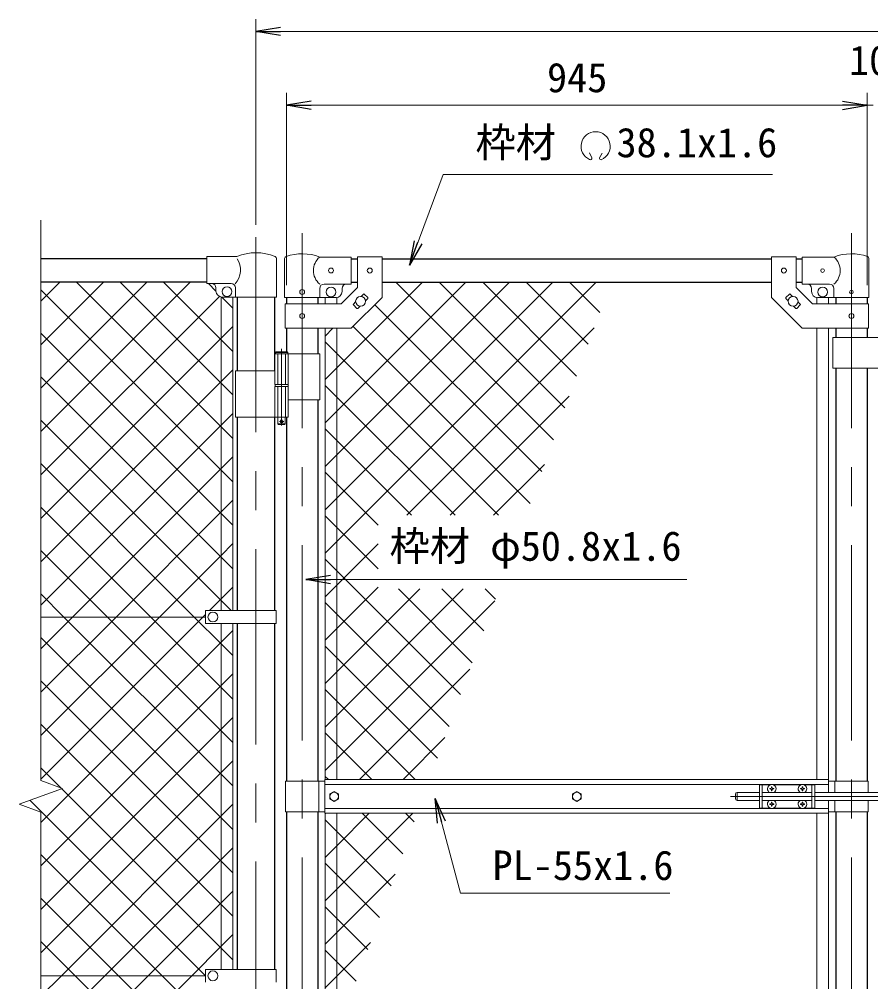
# Model space of a CAD drawing. Units: millimetres, scale not verified. Extents: x -4200 to 4200, y -2970 to 2970.
# Drawn here: x -143 to 1243, y 85 to 1651 of the extents above; entities that cross this region are included whole.
import ezdxf
from ezdxf.enums import TextEntityAlignment as Align

# ---------------------------------------------------------------- set-up
doc = ezdxf.new("R2010")
doc.units = ezdxf.units.MM
doc.header["$LTSCALE"] = 10
doc.linetypes.add('DASHED', pattern=[7.5, 6, -1.5])
doc.linetypes.add('USER1', pattern=[50.8, 31.75, -6.35, 6.35, -6.35])
for name, color, linetype, lineweight in [('0-1_D-BMK', 2, 'USER1', 13), ('0-2_D-STR1', 1, 'Continuous', 25), ('0-3_D-STR3', 3, 'Continuous', 13), ('0-7_D-STR-DIM', 7, 'Continuous', 13), ('0-A_D-STR-TXT', 7, 'Continuous', 13), ('0-B_D-STR2', 7, 'Continuous', 13)]:
    doc.layers.add(name, color=color, linetype=linetype, lineweight=lineweight)
doc.layers.add('0-8_0', color=7, linetype='Continuous')
doc.styles.add('ＭＳ ゴシック', font='')
doc.styles.get('ＭＳ ゴシック').set_extended_font_data('MS Gothic')

# ---------------------------------------------------------------- blocks, each defined once
blk = doc.blocks.new('_Open')
at = {"layer": '0-8_0'}
blk.add_line((-10, 1.667), (0, 0), dxfattribs=at)
blk.add_lwpolyline([(-10, -1.667), (0, 0), (-10, 0)], dxfattribs=at)

msp = doc.modelspace()

# ---------------------------------------------------------------- linework, layer by layer
at = {"layer": '0-1_D-BMK'}
for p, q in [((317.39, 1303.1), (317.39, -535.29)), ((1211.59, 1303.1), (1211.59, -535.29)), ((241.99, 1296.61), (241.99, -849.21)), ((283.83, 1114.79), (283.83, 989.9)), ((287.46, 996.87), (280.21, 996.87)), ((1014.52, 386.37), (1638.97, 386.37))]:
    msp.add_line(p, q, dxfattribs=at)
at = {"layer": '0-2_D-STR1'}
for p, q in [((161.99, 1261.37), (-108.01, 1261.37)), ((397.39, 1261.37), (407.39, 1261.37)), ((447.39, 1261.37), (1081.59, 1261.37)), ((1121.59, 1261.37), (1131.59, 1261.37)), ((161.99, 1223.37), (-108.01, 1223.37)), ((397.39, 1223.37), (407.39, 1223.37)), ((447.39, 1223.37), (1081.59, 1223.37)), ((1121.59, 1223.37), (1131.59, 1223.37)), ((211.74, 1199.07), (211.74, 1078.87)), ((272.24, 1199.07), (272.24, 1078.87)), ((291.99, 1198.37), (291.99, 1188.32)), ((342.79, 1198.37), (342.79, 1188.32)), ((1186.19, 1198.37), (1186.19, 1188.32)), ((1236.99, 1198.37), (1236.99, 1188.32)), ((291.99, 1148.32), (291.99, 1109.87)), ((342.79, 1148.32), (342.79, 1106.87)), ((1186.19, 1148.32), (1186.19, 1133.32)), ((1236.99, 1148.32), (1236.99, 1133.32)), ((1186.19, 1083.32), (1186.19, 411.37)), ((1236.99, 1083.32), (1236.99, 411.37)), ((342.79, 1031.87), (342.79, 411.37)), ((211.74, 1003.87), (211.74, 688.87)), ((272.24, 1003.87), (272.24, 688.87)), ((291.99, 1003.87), (291.99, 411.37)), ((211.74, 667.87), (211.74, 104.87)), ((272.24, 667.87), (272.24, 104.87)), ((291.99, 361.37), (291.99, -256.13)), ((342.79, 361.37), (342.79, -259.13)), ((1186.19, 361.37), (1186.19, -222.63)), ((1236.99, 361.37), (1236.99, -222.63))]:
    msp.add_line(p, q, dxfattribs=at)
at = {"layer": '0-3_D-STR3'}
for p, q in [((161.99, 1221.07), (161.99, 1265.07)), ((210.86, 1265.07), (161.99, 1265.07)), ((275.39, 1261.92), (275.39, 1199.07)), ((288.84, 1198.37), (288.84, 1262.06)), ((397.39, 1264.37), (345.94, 1264.37)), ((397.39, 1264.37), (397.39, 1220.37)), ((407.39, 1264.57), (407.39, 1214.89)), ((407.39, 1264.57), (447.39, 1264.57)), ((447.39, 1264.57), (447.39, 1198.32)), ((1081.59, 1264.57), (1081.59, 1198.32)), ((1121.59, 1264.57), (1081.59, 1264.57)), ((1121.59, 1264.57), (1121.59, 1214.89)), ((1131.59, 1264.37), (1183.04, 1264.37)), ((1131.59, 1264.37), (1131.59, 1220.37)), ((1240.14, 1198.37), (1240.14, 1262.06)), ((201.59, 1221.07), (161.99, 1221.07)), ((176.99, 1209.07), (176.99, 1214.07)), ((208.59, 1214.07), (208.59, 1199.07)), ((345.94, 1198.37), (345.94, 1213.37)), ((397.39, 1220.37), (352.94, 1220.37)), ((380.82, 1188.32), (407.39, 1214.89)), ((382.39, 1213.37), (382.39, 1208.37)), ((1148.16, 1188.32), (1121.59, 1214.89)), ((1131.59, 1220.37), (1176.04, 1220.37)), ((1146.59, 1213.37), (1146.59, 1208.37)), ((1183.04, 1198.37), (1183.04, 1213.37)), ((185.49, 1199.07), (185.49, 688.87)), ((275.39, 1199.07), (186.99, 1199.07)), ((204.49, 1199.07), (204.49, 688.87)), ((288.84, 1198.37), (345.94, 1198.37)), ((345.94, 1198.37), (372.39, 1198.37)), ((354.89, 1198.37), (354.89, 1188.32)), ((373.89, 1198.37), (373.89, 1188.32)), ((400.72, 1187.72), (404.44, 1191.44)), ((413.27, 1200.27), (416.99, 1203.98)), ((418.4, 1203.98), (424.06, 1198.33)), ((420.34, 1193.2), (424.06, 1196.91)), ((1110.58, 1203.98), (1104.92, 1198.33)), ((1108.64, 1193.2), (1104.92, 1196.91)), ((1115.71, 1200.27), (1111.99, 1203.98)), ((1128.26, 1187.72), (1124.54, 1191.44)), ((1155.09, 1198.37), (1155.09, 1188.32)), ((1183.04, 1198.37), (1156.59, 1198.37)), ((1174.09, 1198.37), (1174.09, 1188.32)), ((1240.14, 1198.37), (1183.04, 1198.37)), ((289.69, 1188.32), (380.82, 1188.32)), ((289.69, 1188.32), (289.69, 1148.32)), ((400.72, 1186.31), (406.38, 1180.65)), ((407.79, 1180.65), (411.51, 1184.37)), ((1121.19, 1180.65), (1117.47, 1184.37)), ((1128.26, 1186.31), (1122.6, 1180.65)), ((1239.29, 1188.32), (1148.16, 1188.32)), ((1239.29, 1188.32), (1239.29, 1148.32)), ((354.89, 1148.32), (354.89, 413.87)), ((373.89, 1148.32), (373.89, 413.87)), ((1155.09, 1148.32), (1155.09, 413.87)), ((1174.09, 1148.32), (1174.09, 413.87)), ((1301.39, 1133.32), (1181.39, 1133.32)), ((1181.39, 1133.32), (1181.39, 1083.32)), ((273.03, 1106.87), (273.03, 1056.87)), ((345.94, 1106.87), (273.03, 1106.87)), ((273.83, 1108.87), (274.83, 1109.87)), ((273.83, 1108.87), (273.83, 1106.87)), ((273.83, 1108.87), (293.83, 1108.87)), ((292.83, 1109.87), (274.83, 1109.87)), ((294.63, 1106.87), (294.63, 1056.87)), ((345.94, 1106.87), (345.94, 1031.87)), ((1301.39, 1083.32), (1181.39, 1083.32)), ((273.03, 1078.87), (208.69, 1078.87)), ((208.69, 1078.87), (208.69, 1003.87)), ((294.63, 1056.87), (273.03, 1056.87)), ((294.63, 1053.87), (273.03, 1053.87)), ((273.03, 1053.87), (273.03, 1003.87)), ((273.33, 1056.87), (273.33, 1053.87)), ((294.33, 1053.87), (273.33, 1053.87)), ((294.33, 1056.87), (294.33, 1053.87)), ((294.63, 1053.87), (294.63, 1003.87)), ((345.94, 1031.87), (294.74, 1031.87)), ((294.63, 1003.87), (208.69, 1003.87)), ((289.83, 1003.87), (289.83, 992.87)), ((278.83, 991.87), (277.83, 992.87)), ((288.83, 991.87), (278.83, 991.87)), ((288.83, 991.87), (289.83, 992.87)), ((-108.01, 678.37), (159.99, 678.37)), ((159.99, 688.87), (159.99, 667.87)), ((274.79, 688.87), (159.99, 688.87)), ((274.79, 688.87), (274.79, 667.87)), ((274.79, 667.87), (159.99, 667.87)), ((185.49, 667.87), (185.49, 104.87)), ((204.49, 667.87), (204.49, 104.87)), ((290.39, 411.37), (290.39, 361.37)), ((290.39, 411.37), (354.49, 411.37)), ((344.39, 411.37), (344.39, 361.37)), ((1174.49, 413.87), (354.49, 413.87)), ((354.49, 358.87), (354.49, 413.87)), ((1174.49, 392.87), (1174.49, 413.87)), ((1238.59, 411.37), (1174.49, 411.37)), ((1184.59, 411.37), (1184.59, 392.87)), ((1238.59, 411.37), (1238.59, 392.87)), ((1174.49, 405.87), (354.49, 405.87)), ((1037.09, 392.87), (1025.64, 392.87)), ((1025.64, 392.87), (1025.64, 379.87)), ((1036.94, 392.87), (1061.84, 392.87)), ((1061.84, 405.37), (1061.84, 367.37)), ((1079.24, 405.37), (1061.84, 405.37)), ((1066.34, 405.37), (1066.34, 367.37)), ((1066.34, 392.87), (1147.34, 392.87)), ((1078.69, 398.47), (1078.69, 398.87)), ((1079.99, 398.45), (1078.69, 398.47)), ((1081.45, 402.02), (1081.42, 400.72)), ((1081.45, 395.72), (1081.42, 397.01)), ((1082.24, 402.02), (1081.45, 402.02)), ((1082.24, 395.72), (1081.45, 395.72)), ((1082.24, 402.02), (1082.26, 400.72)), ((1082.24, 395.72), (1082.26, 397.01)), ((1083.69, 399.28), (1084.99, 399.26)), ((1129.24, 405.37), (1084.44, 405.37)), ((1084.99, 399.26), (1084.99, 398.87)), ((1129.99, 399.28), (1128.69, 399.26)), ((1128.69, 399.26), (1128.69, 398.87)), ((1131.45, 402.02), (1131.42, 400.72)), ((1131.45, 395.72), (1131.42, 397.01)), ((1132.24, 402.02), (1131.45, 402.02)), ((1132.24, 395.72), (1131.45, 395.72)), ((1132.24, 402.02), (1132.26, 400.72)), ((1132.24, 395.72), (1132.26, 397.01)), ((1133.69, 398.45), (1134.99, 398.47)), ((1151.84, 405.37), (1134.44, 405.37)), ((1134.99, 398.47), (1134.99, 398.87)), ((1147.34, 405.37), (1147.34, 367.37)), ((1151.84, 405.37), (1151.84, 367.37)), ((1151.84, 392.87), (1332.64, 392.87)), ((1022.64, 389.87), (1022.64, 382.87)), ((1037.09, 379.87), (1025.64, 379.87)), ((1036.94, 379.87), (1061.84, 379.87)), ((1066.34, 379.87), (1147.34, 379.87)), ((1081.45, 377.02), (1081.42, 375.72)), ((1082.24, 377.02), (1081.45, 377.02)), ((1082.24, 377.02), (1082.26, 375.72)), ((1131.45, 377.02), (1131.42, 375.72)), ((1132.24, 377.02), (1131.45, 377.02)), ((1132.24, 377.02), (1132.26, 375.72)), ((1151.84, 379.87), (1332.64, 379.87)), ((1174.49, 358.87), (1174.49, 379.87)), ((1184.59, 379.87), (1184.59, 361.37)), ((1238.59, 379.87), (1238.59, 361.37)), ((290.39, 361.37), (354.49, 361.37)), ((1174.49, 366.87), (354.49, 366.87)), ((1079.24, 367.37), (1061.84, 367.37)), ((1078.69, 373.47), (1078.69, 373.87)), ((1079.99, 373.45), (1078.69, 373.47)), ((1081.45, 370.72), (1081.42, 372.01)), ((1082.24, 370.72), (1081.45, 370.72)), ((1082.24, 370.72), (1082.26, 372.01)), ((1083.69, 374.28), (1084.99, 374.26)), ((1083.69, 373.45), (1084.99, 373.47)), ((1129.24, 367.37), (1084.44, 367.37)), ((1084.99, 374.26), (1084.99, 373.87)), ((1084.99, 373.47), (1084.99, 373.87)), ((1129.99, 374.28), (1128.69, 374.26)), ((1128.69, 374.26), (1128.69, 373.87)), ((1131.45, 370.72), (1131.42, 372.01)), ((1132.24, 370.72), (1131.45, 370.72)), ((1132.24, 370.72), (1132.26, 372.01)), ((1133.69, 374.28), (1134.99, 374.26)), ((1133.69, 373.45), (1134.99, 373.47)), ((1151.84, 367.37), (1134.44, 367.37)), ((1134.99, 374.26), (1134.99, 373.87)), ((1134.99, 373.47), (1134.99, 373.87)), ((1238.59, 361.37), (1174.49, 361.37)), ((1174.49, 358.87), (354.49, 358.87)), ((354.89, 358.87), (354.89, -375.58)), ((373.89, 358.87), (373.89, -375.58)), ((1155.09, 358.87), (1155.09, -222.63)), ((1174.09, 358.87), (1174.09, -222.63)), ((-108.01, 94.37), (159.99, 94.37)), ((159.99, 104.87), (159.99, 83.87)), ((274.79, 104.87), (159.99, 104.87)), ((274.79, 104.87), (274.79, 83.87))]:
    msp.add_line(p, q, dxfattribs=at)
at = {"layer": '0-3_D-STR3', "linetype": 'DASHED'}
for p, q in [((277.53, 1106.87), (277.53, 1056.87)), ((290.13, 1106.87), (290.13, 1056.87)), ((277.53, 1053.87), (277.53, 1003.87)), ((290.13, 1053.87), (290.13, 1003.87))]:
    msp.add_line(p, q, dxfattribs=at)
at = {"layer": '0-3_D-STR3'}
for points in [[(289.69, 1148.32), (397.39, 1148.32), (447.39, 1198.32)], [(1239.29, 1148.32), (1131.59, 1148.32), (1081.59, 1198.32)], [(292.83, 1109.87), (293.83, 1108.87), (293.83, 1106.87)], [(277.83, 1003.87), (277.83, 992.87), (289.83, 992.87)], [(1079.99, 399.28), (1078.69, 399.26), (1078.69, 398.87)], [(1083.69, 398.45), (1084.99, 398.47), (1084.99, 398.87)], [(1129.99, 398.45), (1128.69, 398.47), (1128.69, 398.87)], [(1133.69, 399.28), (1134.99, 399.26), (1134.99, 398.87)], [(1079.99, 374.28), (1078.69, 374.26), (1078.69, 373.87)], [(1129.99, 373.45), (1128.69, 373.47), (1128.69, 373.87)]]:
    msp.add_lwpolyline(points, dxfattribs=at)
for points in [[(369.49, 394.47), (376.51, 390.42), (376.51, 382.32), (369.49, 378.27), (362.48, 382.32), (362.48, 390.42)], [(764.49, 394.47), (771.51, 390.42), (771.51, 382.32), (764.49, 378.27), (757.48, 382.32), (757.48, 390.42)]]:
    msp.add_lwpolyline(points, close=True, dxfattribs=at)
for centre, radius in [((364.39, 1242.37), 4), ((427.39, 1242.32), 4), ((1101.59, 1242.32), 4), ((1164.59, 1242.37), 3), ((194.99, 1208.07), 8), ((317.39, 1207.37), 4), ((364.39, 1207.37), 8), ((1164.59, 1207.37), 8), ((1211.59, 1207.37), 3), ((412.39, 1192.32), 8), ((1116.59, 1192.32), 8), ((317.39, 1168.32), 4), ((1211.59, 1168.32), 4), ((283.83, 996.87), 2.5), ((171.99, 678.37), 8), ((369.49, 386.37), 7.03), ((764.49, 386.37), 7.03), ((171.99, 94.37), 8)]:
    msp.add_circle(centre, radius, dxfattribs=at)
for centre, radius, start, end in [((241.99, 1191.37), 80, 66.89371, 112.90125), ((317.39, 1189.64), 80, 69.0916, 109.22051), ((1211.59, 1189.64), 80, 70.77949, 110.9084), ((183.46, 1243.12), 33.4, 317.7041, 33.64086), ((272.09, 1261.92), 3.3, 0, 66.89371), ((292.14, 1262.06), 3.3, 109.22051, 180), ((364.14, 1242.37), 28.55, 129.59418, 230.40582), ((1164.84, 1242.37), 28.55, 309.59418, 50.40582), ((1236.84, 1262.06), 3.3, 0, 70.77949), ((169.99, 1214.07), 7, 0, 90), ((186.99, 1209.07), 10, 180, 270), ((201.59, 1214.07), 7, 0, 90), ((352.94, 1213.37), 7, 90, 180), ((372.39, 1208.37), 10, 270, 0), ((389.39, 1213.37), 7, 90, 180), ((1139.59, 1213.37), 7, 0, 90), ((1156.59, 1208.37), 10, 180, 270), ((1176.04, 1213.37), 7, 0, 90), ((417.69, 1203.28), 1, 45, 135), ((423.35, 1197.62), 1, 315, 45), ((1105.63, 1197.62), 1, 135, 225), ((1111.29, 1203.28), 1, 45, 135), ((401.43, 1187.01), 1, 135, 225), ((407.09, 1181.36), 1, 225, 315), ((1121.89, 1181.36), 1, 225, 315), ((1127.55, 1187.01), 1, 315, 45), ((1025.64, 389.87), 3, 90, 180), ((1081.84, 398.87), 7, 0, 180), ((1081.84, 398.87), 7, 180, 238.99728), ((1079.94, 400.77), 1.49, 270, 0), ((1079.94, 396.96), 1.49, 0, 90), ((1083.75, 400.77), 1.49, 180, 270), ((1083.75, 396.96), 1.49, 90, 180), ((1081.84, 398.87), 7, 301.00272, 0), ((1131.84, 398.87), 7, 0, 180), ((1131.84, 398.87), 7, 180, 238.99728), ((1129.94, 400.77), 1.49, 270, 0), ((1129.94, 396.96), 1.49, 0, 90), ((1133.75, 400.77), 1.49, 180, 270), ((1133.75, 396.96), 1.49, 90, 180), ((1131.84, 398.87), 7, 301.00272, 0), ((1025.64, 382.87), 3, 180, 270), ((1081.84, 373.87), 7, 121.00272, 180), ((1081.84, 373.87), 7, 0, 58.99728), ((1131.84, 373.87), 7, 121.00272, 180), ((1131.84, 373.87), 7, 0, 58.99728), ((1081.84, 373.87), 7, 180, 0), ((1079.94, 375.77), 1.49, 270, 0), ((1079.94, 371.96), 1.49, 0, 90), ((1083.75, 375.77), 1.49, 180, 270), ((1083.75, 371.96), 1.49, 90, 180), ((1131.84, 373.87), 7, 180, 0), ((1129.94, 375.77), 1.49, 270, 0), ((1129.94, 371.96), 1.49, 0, 90), ((1133.75, 375.77), 1.49, 180, 270), ((1133.75, 371.96), 1.49, 90, 180)]:
    msp.add_arc(centre, radius, start, end, dxfattribs=at)
at = {"layer": '0-7_D-STR-DIM'}
for p, q in [((241.99, 1316.61), (241.99, 1651.37)), ((281.99, 1631.37), (2201.99, 1631.37)), ((291.99, 1218.37), (291.99, 1531.37)), ((1236.99, 1218.37), (1236.99, 1531.37)), ((1236.99, 1218.37), (1236.99, 1531.37)), ((1196.99, 1511.37), (331.99, 1511.37)), ((1196.99, 1511.37), (1156.99, 1511.37)), ((1236.99, 1511.37), (1246.99, 1511.37)), ((-108.01, 412.02), (-108.01, 1324.37)), ((-72.77, 399.19), (-108.01, 412.02)), ((-143.25, 373.54), (-72.77, 399.19)), ((-108.01, 360.72), (-143.25, 373.54)), ((-108.01, -631.63), (-108.01, 360.72))]:
    msp.add_line(p, q, dxfattribs=at)
at = {"layer": '0-A_D-STR-TXT'}
for p, q in [((788.78, 1425.75), (784.95, 1433.96)), ((801.36, 1425.74), (805.89, 1433.58))]:
    msp.add_line(p, q, dxfattribs=at)
for points in [[(1083.32, 1398.46), (547.12, 1398.46), (492.56, 1252.8)], [(943.38, 739.34), (522.55, 739.34), (325.4, 739.34)], [(916.13, 229.11), (574.85, 229.11), (534.34, 381.26)]]:
    msp.add_lwpolyline(points, dxfattribs=at)
for centre, radius, start, end in [((795.07, 1444.63), 23.75, 292.92895, 245.65759), ((786.32, 1425.29), 2.5, 245.55066, 10.6575), ((803.82, 1425.28), 2.5, 169.34241, 276.63708)]:
    msp.add_arc(centre, radius, start, end, dxfattribs=at)
at = {"layer": '0-B_D-STR2'}
for p, q in [((-108.01, 1192.4), (-77.04, 1223.37)), ((-108.01, 1121.69), (-6.33, 1223.37)), ((-108.01, 1050.98), (64.38, 1223.37)), ((-108.01, 980.27), (135.09, 1223.37)), ((185.49, 988.07), (-49.81, 1223.37)), ((185.49, 1058.78), (20.9, 1223.37)), ((185.49, 1129.49), (91.61, 1223.37)), ((373.89, 1083.99), (513.26, 1223.37)), ((373.89, 1013.28), (583.98, 1223.37)), ((373.89, 942.57), (654.69, 1223.37)), ((373.89, 871.86), (725.4, 1223.37)), ((373.89, 801.15), (796.11, 1223.37)), ((726.28, 966.87), (469.78, 1223.37)), ((745.15, 1018.72), (540.49, 1223.37)), ((764.01, 1070.56), (611.21, 1223.37)), ((782.88, 1122.4), (681.92, 1223.37)), ((801.75, 1174.24), (752.63, 1223.37)), ((185.49, 917.35), (-108.01, 1210.85)), ((177.03, 1208.66), (164.62, 1221.07)), ((-108.01, 909.56), (182.57, 1200.13)), ((204.49, 1181.2), (186.59, 1199.1)), ((707.41, 915.03), (435.76, 1186.68)), ((185.49, 1132.35), (204.49, 1151.35)), ((354.89, 1135.7), (367.5, 1148.32)), ((688.54, 863.19), (400.4, 1151.33)), ((487.57, 844.12), (792.63, 1149.18)), ((185.49, 846.64), (-108.01, 1140.14)), ((-108.01, 838.85), (185.49, 1132.35)), ((204.49, 1110.49), (185.49, 1129.49)), ((373.89, 1107.13), (354.89, 1126.13)), ((636.9, 844.12), (373.89, 1107.13)), ((354.89, 1064.99), (373.89, 1083.99)), ((185.49, 775.93), (-108.01, 1069.43)), ((185.49, 1061.63), (204.49, 1080.63)), ((-108.01, 768.13), (185.49, 1061.63)), ((204.49, 1039.78), (185.49, 1058.78)), ((373.89, 1036.42), (354.89, 1055.42)), ((566.19, 844.12), (373.89, 1036.42)), ((558.28, 844.12), (752.17, 1038)), ((185.49, 990.92), (204.49, 1009.92)), ((354.89, 994.28), (373.89, 1013.28)), ((-108.01, 697.42), (185.49, 990.92)), ((204.49, 969.07), (185.49, 988.07)), ((354.89, 923.57), (373.89, 942.57)), ((141.64, 678.37), (-108.01, 928.01)), ((185.49, 920.21), (204.49, 939.21)), ((628.99, 844.12), (711.7, 926.83)), ((-56.35, 678.37), (185.49, 920.21)), ((204.49, 898.35), (185.49, 917.35)), ((373.89, 895), (354.89, 914)), ((441.09, 827.8), (373.89, 895)), ((185.49, 849.5), (204.49, 868.5)), ((354.89, 852.86), (373.89, 871.86)), ((70.93, 678.37), (-108.01, 857.3)), ((14.36, 678.37), (185.49, 849.5)), ((204.49, 827.64), (185.49, 846.64)), ((373.89, 824.29), (354.89, 843.29)), ((441.09, 757.08), (373.89, 824.29)), ((354.89, 782.15), (373.89, 801.15)), ((0.21, 678.37), (-108.01, 786.59)), ((185.49, 778.79), (204.49, 797.79)), ((373.89, 730.44), (441.09, 797.64)), ((85.07, 678.37), (185.49, 778.79)), ((204.49, 756.93), (185.49, 775.93)), ((373.89, 753.57), (354.89, 772.57)), ((575.33, 552.14), (373.89, 753.57)), ((354.89, 711.44), (373.89, 730.44)), ((373.89, 659.73), (441.09, 726.93)), ((594.19, 603.98), (474.06, 724.12)), ((613.06, 655.82), (544.77, 724.12)), ((631.93, 707.67), (615.48, 724.12)), ((-70.5, 678.37), (-108.01, 715.88)), ((373.89, 682.86), (354.89, 701.86)), ((-108.01, 626.71), (-56.35, 678.37)), ((-108.01, 556), (14.36, 678.37)), ((-108.01, 485.29), (85.07, 678.37)), ((185.49, 422.38), (-70.5, 678.37)), ((185.49, 493.09), (0.21, 678.37)), ((185.49, 563.8), (70.93, 678.37)), ((185.49, 634.51), (141.64, 678.37)), ((556.46, 500.3), (373.89, 682.86)), ((354.89, 640.73), (373.89, 659.73)), ((185.49, 351.67), (-108.01, 645.17)), ((185.49, 637.37), (204.49, 656.37)), ((-108.01, 343.87), (185.49, 637.37)), ((204.49, 615.51), (185.49, 634.51)), ((373.89, 612.15), (354.89, 631.15)), ((537.59, 448.46), (373.89, 612.15)), ((185.49, 566.66), (204.49, 585.66)), ((410.87, 413.87), (590.31, 593.3)), ((185.49, 280.96), (-108.01, 574.46)), ((-108.01, 273.16), (185.49, 566.66)), ((204.49, 544.8), (185.49, 563.8)), ((185.49, 210.25), (-108.01, 503.75)), ((185.49, 495.95), (204.49, 514.95)), ((-108.01, 202.45), (185.49, 495.95)), ((204.49, 474.09), (185.49, 493.09)), ((481.58, 413.87), (549.84, 482.13)), ((185.49, 425.24), (204.49, 444.24)), ((-74.96, 399.99), (-108.01, 433.04)), ((-108.01, 131.74), (185.49, 425.24)), ((204.49, 403.38), (185.49, 422.38)), ((360.05, 413.87), (354.89, 419.02)), ((185.49, 354.53), (204.49, 373.53)), ((-74.67, 94.37), (185.49, 354.53)), ((204.49, 332.67), (185.49, 351.67)), ((354.89, 357.89), (355.87, 358.87)), ((373.89, 329.31), (354.89, 348.31)), ((480.98, 292.93), (415.05, 358.87)), ((499.85, 344.77), (485.76, 358.87)), ((462.11, 241.09), (373.89, 329.31)), ((185.49, 283.82), (204.49, 302.82)), ((89.24, 94.37), (-108.01, 291.62)), ((-3.96, 94.37), (185.49, 283.82)), ((204.49, 261.96), (185.49, 280.96)), ((373.89, 258.6), (354.89, 277.6)), ((373.89, 164.75), (468.92, 259.78)), ((443.24, 189.25), (373.89, 258.6)), ((18.53, 94.37), (-108.01, 220.91)), ((185.49, 213.11), (204.49, 232.11)), ((66.75, 94.37), (185.49, 213.11)), ((204.49, 191.25), (185.49, 210.25)), ((373.89, 187.89), (354.89, 206.89)), ((424.38, 137.41), (373.89, 187.89)), ((185.49, 142.4), (204.49, 161.4)), ((354.89, 145.75), (373.89, 164.75)), ((-52.18, 94.37), (-108.01, 150.19)), ((137.46, 94.37), (185.49, 142.4)), ((373.89, 94.04), (428.45, 148.6)), ((373.89, 117.18), (354.89, 136.18)), ((405.51, 85.56), (373.89, 117.18)), ((-108.01, 61.03), (-74.67, 94.37)), ((-108.01, -9.68), (-3.96, 94.37)), ((-108.01, -80.39), (66.75, 94.37)), ((-108.01, -151.1), (137.46, 94.37)), ((185.49, -143.31), (-52.18, 94.37)), ((185.49, -72.59), (18.53, 94.37)), ((185.49, -1.88), (89.24, 94.37)), ((354.89, 75.04), (373.89, 94.04))]:
    msp.add_line(p, q, dxfattribs=at)
for points in [[(201.85, 688.87), (185.49, 705.22), (-108.01, 998.72)], [(495.48, 844.12), (373.89, 965.71), (354.89, 984.71)], [(166.28, 688.87), (185.49, 708.08), (204.49, 727.08)], [(354.89, 570.02), (373.89, 589.02), (508.99, 724.12)], [(354.89, 499.31), (373.89, 518.31), (579.7, 724.12)], [(354.89, 428.6), (373.89, 447.6), (630.77, 704.48)], [(-108.01, 414.58), (155.78, 678.37), (159.99, 682.58)], [(501.47, 413.87), (373.89, 541.44), (354.89, 560.44)], [(430.76, 413.87), (373.89, 470.73), (354.89, 489.73)], [(204.49, 120.54), (185.49, 139.54), (-73.79, 398.82)], [(159.99, 94.33), (159.95, 94.37), (-125.63, 379.95)], [(354.89, 287.18), (373.89, 306.18), (426.58, 358.87)], [(354.89, 216.47), (373.89, 235.47), (497.29, 358.87)]]:
    msp.add_lwpolyline(points, dxfattribs=at)

# ---------------------------------------------------------------- block references
at = {"layer": '0-7_D-STR-DIM', "xscale": 4, "yscale": 4, "rotation": 180}
for p in [(241.99, 1631.37), (291.99, 1511.37)]:
    msp.add_blockref('_Open', p, dxfattribs=at)
at = {"layer": '0-7_D-STR-DIM', "xscale": 4, "yscale": 4}
msp.add_blockref('_Open', (1236.99, 1511.37), dxfattribs=at)
msp.add_blockref('_Open', (1236.99, 1511.37), dxfattribs=at)
at = {"layer": '0-A_D-STR-TXT', "xscale": 4, "yscale": 4}
for p, rotation in [((491.85, 1250.93), 249.46512), ((323.4, 739.34), 180), ((533.82, 383.19), 104.91069)]:
    msp.add_blockref('_Open', p, dxfattribs=dict(at, rotation=rotation))

# ---------------------------------------------------------------- texts
at = {"layer": '0-7_D-STR-DIM', "style": 'ＭＳ ゴシック'}
for s, p in [('10', (1207.59, 1546.12)), ('945', (716.02, 1518.12))]:
    msp.add_text(s, height=48.09, dxfattribs=at).set_placement(p, align=Align.BOTTOM_LEFT)
at = {"layer": '0-A_D-STR-TXT', "style": 'ＭＳ ゴシック'}
for s, p in [('枠材 \u300038.1x1.6', (599.56, 1412.32)), ('枠材 φ50.8x1.6', (459.62, 755.48)), ('PL-55x1.6', (627.3, 235.86))]:
    msp.add_text(s, height=48.09, dxfattribs=at).set_placement(p, align=Align.BOTTOM_LEFT)

doc.saveas('drawing.dxf')
